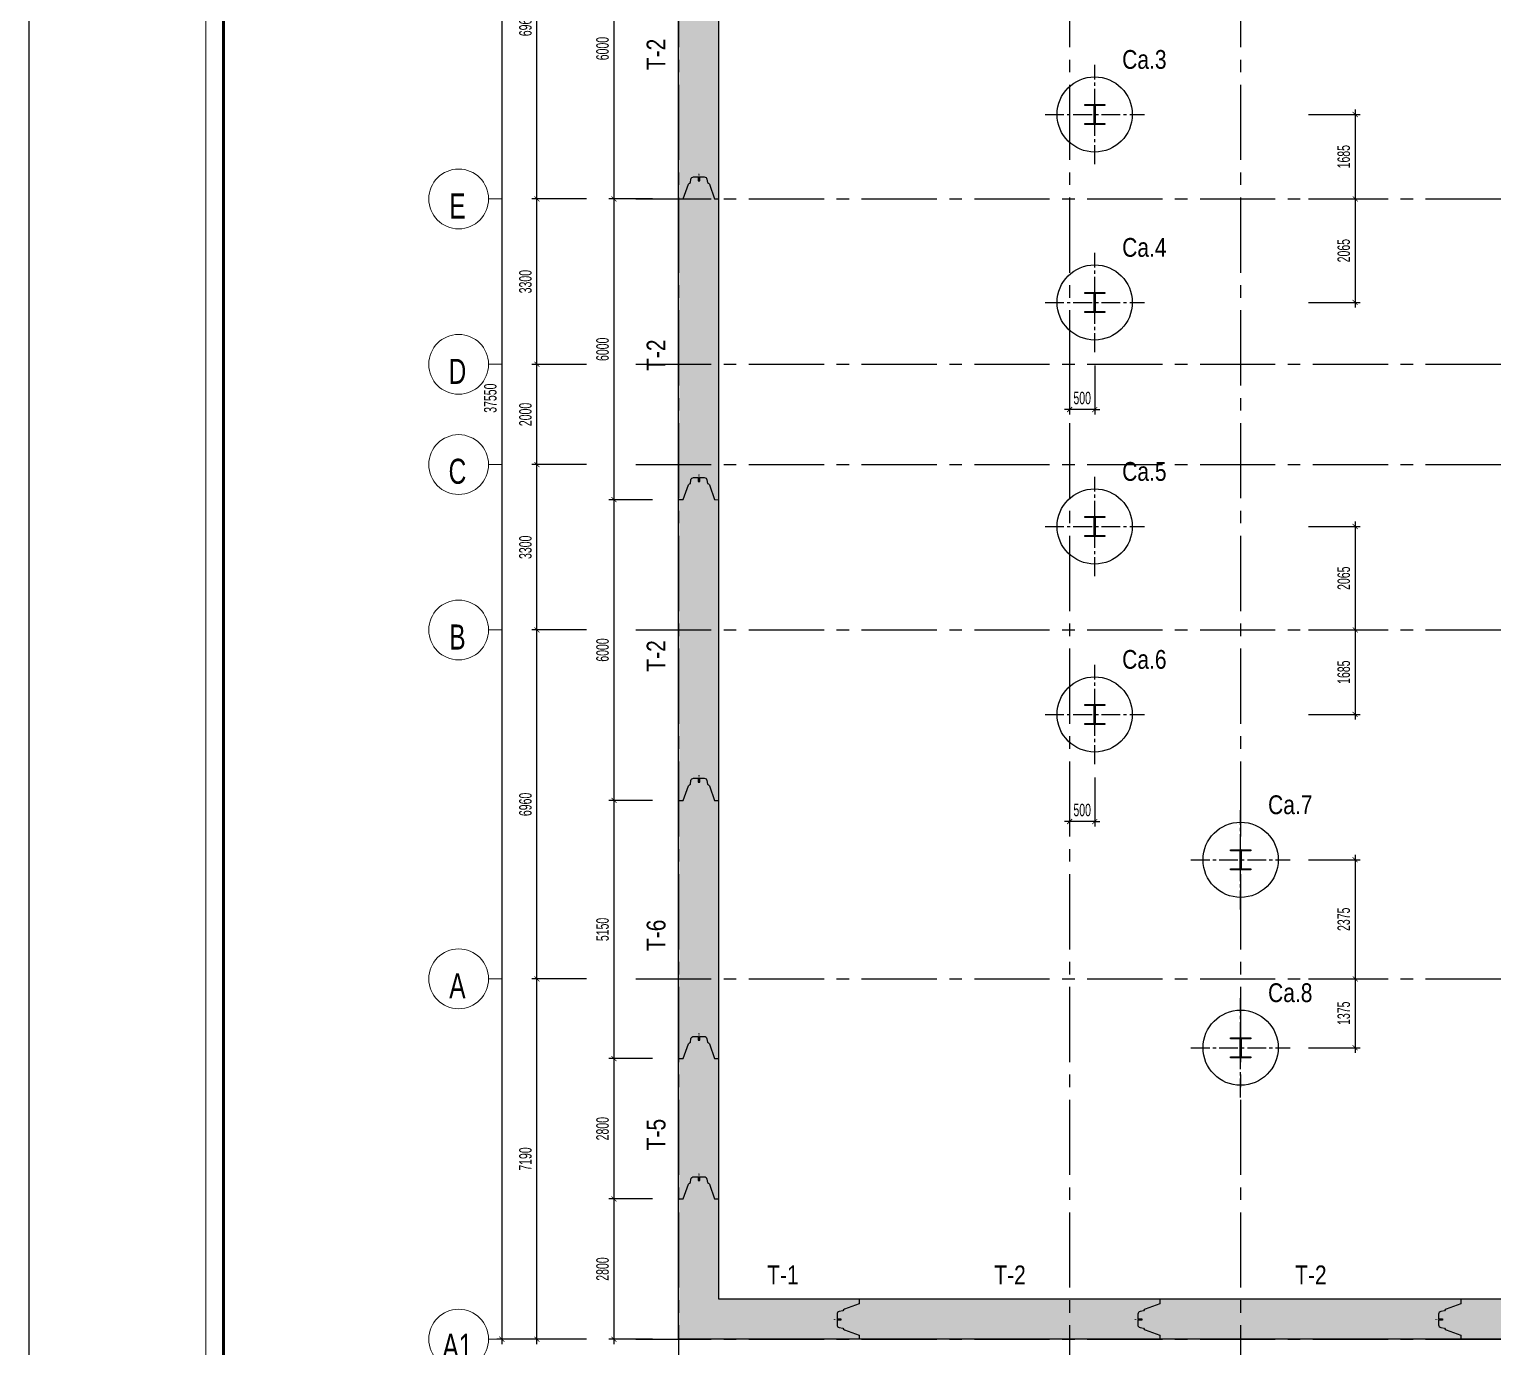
# Model space of a CAD drawing. Extents: x 71 to 1774126, y -14 to 415800.
# Drawn here: x 1549882 to 1579071, y 222511 to 248796 of the extents above; entities that cross this region are included whole.
import ezdxf

# ---------------------------------------------------------------- set-up
doc = ezdxf.new("R2010")
doc.units = 0
doc.header["$LTSCALE"] = 1000
doc.header["$MEASUREMENT"] = 0
doc.header["$PDMODE"] = 3
doc.linetypes.add('CENTER2', pattern=[1.125, 0.75, -0.125, 0.125, -0.125])
doc.layers.get('0').update_dxf_attribs({"linetype": 'CONTINUOUS'})
doc.layers.get('Defpoints').update_dxf_attribs({"linetype": 'CONTINUOUS'})
for name, color, linetype in [('10MIDTEXT', 3, 'CONTINUOUS'), ('CDC.01.AXIS', 160, 'CENTER2'), ('CDC.02.DIM', 1, 'CONTINUOUS'), ('CDC.03.BORDER', 3, 'CONTINUOUS'), ('CDC.05.STEEL', 4, 'CONTINUOUS'), ('CDC.06.TEXT', 2, 'CONTINUOUS'), ('CDC.10.HATCH', 9, 'CONTINUOUS'), ('CDC.16.BIGTEXT', 6, 'CONTINUOUS')]:
    doc.layers.add(name, color=color, linetype=linetype)
doc.layers.add('CDC-KHUNGTEN', color=7, linetype='CONTINUOUS', lineweight=20)
doc.layers.add('KCS_CHI', color=1, linetype='CONTINUOUS', lineweight=15)
doc.styles.add('ARIAL', font='arial.ttf', dxfattribs={"width": 0.6})
doc.dimstyles.new('100', dxfattribs={"dimscale": 100, "dimtxt": 2.5, "dimasz": 1, "dimexe": 1, "dimexo": 0, "dimgap": 1, "dimtad": 1, "dimdec": 0, "dimdsep": 46, "dimtxsty": 'ARIAL', "dimblk": 'ARCHTICK', "dimcen": 1, "dimdle": 1, "dimclrd": 1, "dimclre": 1, "dimclrt": 2, "dimadec": 0, "dimazin": 0, "dimtfac": 0.00072, "dimtdec": 0, "dimtix": 1, "dimtmove": 2, "dimatfit": 3, "dimldrblk": 'ARCHTICK', "dimfxl": 1, "dimtolj": 1, "dimarcsym": 0})

# ---------------------------------------------------------------- blocks, each defined once
blk = doc.blocks.new('_ARCHTICK')
at = {"color": 0, "linetype": 'ByBlock', "const_width": 0.15}
blk.add_lwpolyline([(-0.5, -0.5), (0.5, 0.5)], dxfattribs=at)
blk = doc.blocks.new('*D163')
at = {"layer": 'CDC.02.DIM', "color": 1, "lineweight": -2, "transparency": 16777216}
for p, q in [((1560999, 240111), (1559907, 240111)), ((1560007, 236711), (1560007, 240211)), ((1560999, 236811), (1559907, 236811))]:
    blk.add_line(p, q, dxfattribs=at)
at = {"layer": 'Defpoints', "color": 0, "transparency": 16777216}
for p in [(1560007, 240111), (1560999, 240111), (1560999, 236811)]:
    blk.add_point(p, dxfattribs=at)
at = {"layer": 'CDC.02.DIM', "color": 1, "lineweight": -2, "transparency": 16777216, "xscale": 100, "yscale": 100, "zscale": 100}
for p, rotation in [((1560007, 240111), 90), ((1560007, 236811), 270)]:
    blk.add_blockref('_ARCHTICK', p, dxfattribs=dict(at, rotation=rotation))
at = {"layer": 'CDC.02.DIM', "color": 2, "transparency": 16777216, "insert": (1559779, 238461), "char_height": 250, "attachment_point": 5, "rotation": 90, "style": 'ARIAL'}
blk.add_mtext('\\A1;3300', dxfattribs=at)
blk = doc.blocks.new('*D164')
at = {"layer": 'CDC.02.DIM', "color": 1, "lineweight": -2, "transparency": 16777216}
for p, q in [((1560999, 229851), (1559907, 229851)), ((1560007, 222561), (1560007, 229951)), ((1560999, 222661), (1559907, 222661))]:
    blk.add_line(p, q, dxfattribs=at)
at = {"layer": 'Defpoints', "color": 0, "transparency": 16777216}
for p in [(1560007, 229851), (1560999, 229851), (1560999, 222661)]:
    blk.add_point(p, dxfattribs=at)
at = {"layer": 'CDC.02.DIM', "color": 1, "lineweight": -2, "transparency": 16777216, "xscale": 100, "yscale": 100, "zscale": 100}
for p, rotation in [((1560007, 229851), 90), ((1560007, 222661), 270)]:
    blk.add_blockref('_ARCHTICK', p, dxfattribs=dict(at, rotation=rotation))
at = {"layer": 'CDC.02.DIM', "color": 2, "transparency": 16777216, "insert": (1559779, 226256), "char_height": 250, "attachment_point": 5, "rotation": 90, "style": 'ARIAL'}
blk.add_mtext('\\A1;7190', dxfattribs=at)
blk = doc.blocks.new('*D165')
at = {"layer": 'CDC.02.DIM', "color": 1, "lineweight": -2, "transparency": 16777216}
for p, q in [((1560999, 236811), (1559907, 236811)), ((1560007, 229751), (1560007, 236911)), ((1560999, 229851), (1559907, 229851))]:
    blk.add_line(p, q, dxfattribs=at)
at = {"layer": 'Defpoints', "color": 0, "transparency": 16777216}
for p in [(1560007, 236811), (1560999, 236811), (1560999, 229851)]:
    blk.add_point(p, dxfattribs=at)
at = {"layer": 'CDC.02.DIM', "color": 1, "lineweight": -2, "transparency": 16777216, "xscale": 100, "yscale": 100, "zscale": 100}
for p, rotation in [((1560007, 236811), 90), ((1560007, 229851), 270)]:
    blk.add_blockref('_ARCHTICK', p, dxfattribs=dict(at, rotation=rotation))
at = {"layer": 'CDC.02.DIM', "color": 2, "transparency": 16777216, "insert": (1559779, 233331), "char_height": 250, "attachment_point": 5, "rotation": 90, "style": 'ARIAL'}
blk.add_mtext('\\A1;6960', dxfattribs=at)
blk = doc.blocks.new('*D166')
at = {"layer": 'CDC.02.DIM', "color": 1, "lineweight": -2, "transparency": 16777216}
for p, q in [((1560999, 242111), (1559907, 242111)), ((1560007, 240011), (1560007, 242211)), ((1560999, 240111), (1559907, 240111))]:
    blk.add_line(p, q, dxfattribs=at)
at = {"layer": 'Defpoints', "color": 0, "transparency": 16777216}
for p in [(1560007, 242111), (1560999, 242111), (1560999, 240111)]:
    blk.add_point(p, dxfattribs=at)
at = {"layer": 'CDC.02.DIM', "color": 1, "lineweight": -2, "transparency": 16777216, "xscale": 100, "yscale": 100, "zscale": 100}
for p, rotation in [((1560007, 242111), 90), ((1560007, 240111), 270)]:
    blk.add_blockref('_ARCHTICK', p, dxfattribs=dict(at, rotation=rotation))
at = {"layer": 'CDC.02.DIM', "color": 2, "transparency": 16777216, "insert": (1559779, 241111), "char_height": 250, "attachment_point": 5, "rotation": 90, "style": 'ARIAL'}
blk.add_mtext('\\A1;2000', dxfattribs=at)
blk = doc.blocks.new('*D167')
at = {"layer": 'CDC.02.DIM', "color": 1, "lineweight": -2, "transparency": 16777216}
for p, q in [((1560007, 242011), (1560007, 245511)), ((1560999, 245411), (1559907, 245411)), ((1560999, 242111), (1559907, 242111))]:
    blk.add_line(p, q, dxfattribs=at)
at = {"layer": 'Defpoints', "color": 0, "transparency": 16777216}
for p in [(1560007, 245411), (1560999, 245411), (1560999, 242111)]:
    blk.add_point(p, dxfattribs=at)
at = {"layer": 'CDC.02.DIM', "color": 1, "lineweight": -2, "transparency": 16777216, "xscale": 100, "yscale": 100, "zscale": 100}
for p, rotation in [((1560007, 245411), 90), ((1560007, 242111), 270)]:
    blk.add_blockref('_ARCHTICK', p, dxfattribs=dict(at, rotation=rotation))
at = {"layer": 'CDC.02.DIM', "color": 2, "transparency": 16777216, "insert": (1559779, 243761), "char_height": 250, "attachment_point": 5, "rotation": 90, "style": 'ARIAL'}
blk.add_mtext('\\A1;3300', dxfattribs=at)
blk = doc.blocks.new('*D168')
at = {"layer": 'CDC.02.DIM', "color": 1, "lineweight": -2, "transparency": 16777216}
for p, q in [((1560999, 252371), (1559907, 252371)), ((1560007, 245311), (1560007, 252471)), ((1560999, 245411), (1559907, 245411))]:
    blk.add_line(p, q, dxfattribs=at)
at = {"layer": 'Defpoints', "color": 0, "transparency": 16777216}
for p in [(1560007, 252371), (1560999, 252371), (1560999, 245411)]:
    blk.add_point(p, dxfattribs=at)
at = {"layer": 'CDC.02.DIM', "color": 1, "lineweight": -2, "transparency": 16777216, "xscale": 100, "yscale": 100, "zscale": 100}
for p, rotation in [((1560007, 252371), 90), ((1560007, 245411), 270)]:
    blk.add_blockref('_ARCHTICK', p, dxfattribs=dict(at, rotation=rotation))
at = {"layer": 'CDC.02.DIM', "color": 2, "transparency": 16777216, "insert": (1559779, 248891), "char_height": 250, "attachment_point": 5, "rotation": 90, "style": 'ARIAL'}
blk.add_mtext('\\A1;6960', dxfattribs=at)
blk = doc.blocks.new('*D186')
at = {"layer": 'CDC.02.DIM', "color": 1, "lineweight": -2, "transparency": 16777216}
for p, q in [((1560999, 260211), (1559207, 260211)), ((1559307, 260311), (1559307, 222561)), ((1560999, 222661), (1559207, 222661))]:
    blk.add_line(p, q, dxfattribs=at)
at = {"layer": 'Defpoints', "color": 0, "transparency": 16777216}
for p in [(1560999, 260211), (1559307, 222661), (1560999, 222661)]:
    blk.add_point(p, dxfattribs=at)
at = {"layer": 'CDC.02.DIM', "color": 1, "lineweight": -2, "transparency": 16777216, "xscale": 100, "yscale": 100, "zscale": 100}
for p, rotation in [((1559307, 260211), 90), ((1559307, 222661), 270)]:
    blk.add_blockref('_ARCHTICK', p, dxfattribs=dict(at, rotation=rotation))
at = {"layer": 'CDC.02.DIM', "color": 2, "transparency": 16777216, "insert": (1559079, 241436), "char_height": 250, "attachment_point": 5, "rotation": 90, "style": 'ARIAL'}
blk.add_mtext('\\A1;37550', dxfattribs=at)
blk = doc.blocks.new('*D214')
at = {"layer": 'CDC.02.DIM', "color": 1, "lineweight": -2, "transparency": 16777216}
for p, q in [((1575400, 247096), (1576428, 247096)), ((1576328, 247196), (1576328, 245311)), ((1575400, 245411), (1576428, 245411))]:
    blk.add_line(p, q, dxfattribs=at)
at = {"layer": 'Defpoints', "color": 0, "transparency": 16777216}
for p in [(1575400, 247096), (1575400, 245411), (1576328, 245411)]:
    blk.add_point(p, dxfattribs=at)
at = {"layer": 'CDC.02.DIM', "color": 1, "lineweight": -2, "transparency": 16777216, "xscale": 100, "yscale": 100, "zscale": 100}
for p, rotation in [((1576328, 247096), 90), ((1576328, 245411), 270)]:
    blk.add_blockref('_ARCHTICK', p, dxfattribs=dict(at, rotation=rotation))
at = {"layer": 'CDC.02.DIM', "color": 2, "transparency": 16777216, "insert": (1576101, 246254), "char_height": 250, "attachment_point": 5, "rotation": 90, "style": 'ARIAL'}
blk.add_mtext('\\A1;1685', dxfattribs=at)
blk = doc.blocks.new('*D215')
at = {"layer": 'CDC.02.DIM', "color": 1, "lineweight": -2, "transparency": 16777216}
for p, q in [((1576328, 245511), (1576328, 243246)), ((1575400, 245411), (1576428, 245411)), ((1575400, 243346), (1576428, 243346))]:
    blk.add_line(p, q, dxfattribs=at)
at = {"layer": 'Defpoints', "color": 0, "transparency": 16777216}
for p in [(1575400, 245411), (1575400, 243346), (1576328, 243346)]:
    blk.add_point(p, dxfattribs=at)
at = {"layer": 'CDC.02.DIM', "color": 1, "lineweight": -2, "transparency": 16777216, "xscale": 100, "yscale": 100, "zscale": 100}
for p, rotation in [((1576328, 245411), 90), ((1576328, 243346), 270)]:
    blk.add_blockref('_ARCHTICK', p, dxfattribs=dict(at, rotation=rotation))
at = {"layer": 'CDC.02.DIM', "color": 2, "transparency": 16777216, "insert": (1576101, 244379), "char_height": 250, "attachment_point": 5, "rotation": 90, "style": 'ARIAL'}
blk.add_mtext('\\A1;2065', dxfattribs=at)
blk = doc.blocks.new('*D216')
at = {"layer": 'CDC.02.DIM', "color": 1, "lineweight": -2, "transparency": 16777216}
for p, q in [((1575400, 238876), (1576428, 238876)), ((1576328, 238976), (1576328, 236711)), ((1575400, 236811), (1576428, 236811))]:
    blk.add_line(p, q, dxfattribs=at)
at = {"layer": 'Defpoints', "color": 0, "transparency": 16777216}
for p in [(1575400, 238876), (1575400, 236811), (1576328, 236811)]:
    blk.add_point(p, dxfattribs=at)
at = {"layer": 'CDC.02.DIM', "color": 1, "lineweight": -2, "transparency": 16777216, "xscale": 100, "yscale": 100, "zscale": 100}
for p, rotation in [((1576328, 238876), 90), ((1576328, 236811), 270)]:
    blk.add_blockref('_ARCHTICK', p, dxfattribs=dict(at, rotation=rotation))
at = {"layer": 'CDC.02.DIM', "color": 2, "transparency": 16777216, "insert": (1576101, 237844), "char_height": 250, "attachment_point": 5, "rotation": 90, "style": 'ARIAL'}
blk.add_mtext('\\A1;2065', dxfattribs=at)
blk = doc.blocks.new('*D217')
at = {"layer": 'CDC.02.DIM', "color": 1, "lineweight": -2, "transparency": 16777216}
for p, q in [((1575400, 236811), (1576428, 236811)), ((1576328, 236911), (1576328, 235026)), ((1575400, 235126), (1576428, 235126))]:
    blk.add_line(p, q, dxfattribs=at)
at = {"layer": 'Defpoints', "color": 0, "transparency": 16777216}
for p in [(1575400, 236811), (1575400, 235126), (1576328, 235126)]:
    blk.add_point(p, dxfattribs=at)
at = {"layer": 'CDC.02.DIM', "color": 1, "lineweight": -2, "transparency": 16777216, "xscale": 100, "yscale": 100, "zscale": 100}
for p, rotation in [((1576328, 236811), 90), ((1576328, 235126), 270)]:
    blk.add_blockref('_ARCHTICK', p, dxfattribs=dict(at, rotation=rotation))
at = {"layer": 'CDC.02.DIM', "color": 2, "transparency": 16777216, "insert": (1576101, 235969), "char_height": 250, "attachment_point": 5, "rotation": 90, "style": 'ARIAL'}
blk.add_mtext('\\A1;1685', dxfattribs=at)
blk = doc.blocks.new('*D218')
at = {"layer": 'CDC.02.DIM', "color": 1, "lineweight": -2, "transparency": 16777216}
for p, q in [((1575400, 232226), (1576428, 232226)), ((1576328, 232326), (1576328, 229751)), ((1575400, 229851), (1576428, 229851))]:
    blk.add_line(p, q, dxfattribs=at)
at = {"layer": 'Defpoints', "color": 0, "transparency": 16777216}
for p in [(1575400, 232226), (1575400, 229851), (1576328, 229851)]:
    blk.add_point(p, dxfattribs=at)
at = {"layer": 'CDC.02.DIM', "color": 1, "lineweight": -2, "transparency": 16777216, "xscale": 100, "yscale": 100, "zscale": 100}
for p, rotation in [((1576328, 232226), 90), ((1576328, 229851), 270)]:
    blk.add_blockref('_ARCHTICK', p, dxfattribs=dict(at, rotation=rotation))
at = {"layer": 'CDC.02.DIM', "color": 2, "transparency": 16777216, "insert": (1576101, 231039), "char_height": 250, "attachment_point": 5, "rotation": 90, "style": 'ARIAL'}
blk.add_mtext('\\A1;2375', dxfattribs=at)
blk = doc.blocks.new('*D219')
at = {"layer": 'CDC.02.DIM', "color": 1, "lineweight": -2, "transparency": 16777216}
for p, q in [((1575400, 229851), (1576428, 229851)), ((1576328, 229951), (1576328, 228376)), ((1575400, 228476), (1576428, 228476))]:
    blk.add_line(p, q, dxfattribs=at)
at = {"layer": 'Defpoints', "color": 0, "transparency": 16777216}
for p in [(1575400, 229851), (1575400, 228476), (1576328, 228476)]:
    blk.add_point(p, dxfattribs=at)
at = {"layer": 'CDC.02.DIM', "color": 1, "lineweight": -2, "transparency": 16777216, "xscale": 100, "yscale": 100, "zscale": 100}
for p, rotation in [((1576328, 229851), 90), ((1576328, 228476), 270)]:
    blk.add_blockref('_ARCHTICK', p, dxfattribs=dict(at, rotation=rotation))
at = {"layer": 'CDC.02.DIM', "color": 2, "transparency": 16777216, "insert": (1576101, 229164), "char_height": 250, "attachment_point": 5, "rotation": 90, "style": 'ARIAL'}
blk.add_mtext('\\A1;1375', dxfattribs=at)
blk = doc.blocks.new('*D244')
at = {"layer": 'CDC.02.DIM', "color": 1, "lineweight": -2, "transparency": 16777216}
for p, q in [((1570633, 233870), (1570633, 232890)), ((1571133, 233870), (1571133, 232890)), ((1570633, 232990), (1570533, 232990)), ((1571133, 232990), (1570633, 232990)), ((1571133, 232990), (1571233, 232990))]:
    blk.add_line(p, q, dxfattribs=at)
at = {"layer": 'Defpoints', "color": 0, "transparency": 16777216}
for p in [(1570633, 233870), (1571133, 233870), (1570633, 232990)]:
    blk.add_point(p, dxfattribs=at)
at = {"layer": 'CDC.02.DIM', "color": 1, "lineweight": -2, "transparency": 16777216, "xscale": 100, "yscale": 100, "zscale": 100}
blk.add_blockref('_ARCHTICK', (1570633, 232990), dxfattribs=at)
at = {"layer": 'CDC.02.DIM', "color": 1, "lineweight": -2, "transparency": 16777216, "xscale": 100, "yscale": 100, "zscale": 100, "rotation": 180}
blk.add_blockref('_ARCHTICK', (1571133, 232990), dxfattribs=at)
at = {"layer": 'CDC.02.DIM', "color": 2, "transparency": 16777216, "insert": (1570883, 233218), "char_height": 250, "attachment_point": 5, "style": 'ARIAL'}
blk.add_mtext('\\A1;500', dxfattribs=at)
blk = doc.blocks.new('*D258')
at = {"layer": 'CDC.02.DIM', "color": 1, "lineweight": -2, "transparency": 16777216}
for p, q in [((1570633, 242090), (1570633, 241110)), ((1571133, 242090), (1571133, 241110)), ((1570633, 241210), (1570533, 241210)), ((1571133, 241210), (1570633, 241210)), ((1571133, 241210), (1571233, 241210))]:
    blk.add_line(p, q, dxfattribs=at)
at = {"layer": 'Defpoints', "color": 0, "transparency": 16777216}
for p in [(1570633, 242090), (1571133, 242090), (1570633, 241210)]:
    blk.add_point(p, dxfattribs=at)
at = {"layer": 'CDC.02.DIM', "color": 1, "lineweight": -2, "transparency": 16777216, "xscale": 100, "yscale": 100, "zscale": 100}
blk.add_blockref('_ARCHTICK', (1570633, 241210), dxfattribs=at)
at = {"layer": 'CDC.02.DIM', "color": 1, "lineweight": -2, "transparency": 16777216, "xscale": 100, "yscale": 100, "zscale": 100, "rotation": 180}
blk.add_blockref('_ARCHTICK', (1571133, 241210), dxfattribs=at)
at = {"layer": 'CDC.02.DIM', "color": 2, "transparency": 16777216, "insert": (1570883, 241438), "char_height": 250, "attachment_point": 5, "style": 'ARIAL'}
blk.add_mtext('\\A1;500', dxfattribs=at)
blk = doc.blocks.new('*D281')
at = {"layer": 'CDC.02.DIM', "color": 1, "lineweight": -2, "transparency": 16777216}
for p, q in [((1562312, 251411), (1561444, 251411)), ((1561544, 251511), (1561544, 245311)), ((1562312, 245411), (1561444, 245411))]:
    blk.add_line(p, q, dxfattribs=at)
at = {"layer": 'Defpoints', "color": 0, "transparency": 16777216}
for p in [(1562312, 251411), (1561544, 245411), (1562312, 245411)]:
    blk.add_point(p, dxfattribs=at)
at = {"layer": 'CDC.02.DIM', "color": 1, "lineweight": -2, "transparency": 16777216, "xscale": 100, "yscale": 100, "zscale": 100}
for p, rotation in [((1561544, 251411), 90), ((1561544, 245411), 270)]:
    blk.add_blockref('_ARCHTICK', p, dxfattribs=dict(at, rotation=rotation))
at = {"layer": 'CDC.02.DIM', "color": 2, "transparency": 16777216, "insert": (1561317, 248411), "char_height": 250, "attachment_point": 5, "rotation": 90, "style": 'ARIAL'}
blk.add_mtext('\\A1;6000', dxfattribs=at)
blk = doc.blocks.new('*D282')
at = {"layer": 'CDC.02.DIM', "color": 1, "lineweight": -2, "transparency": 16777216}
for p, q in [((1561544, 245511), (1561544, 239311)), ((1562312, 245411), (1561444, 245411)), ((1562312, 239411), (1561444, 239411))]:
    blk.add_line(p, q, dxfattribs=at)
at = {"layer": 'Defpoints', "color": 0, "transparency": 16777216}
for p in [(1562312, 245411), (1561544, 239411), (1562312, 239411)]:
    blk.add_point(p, dxfattribs=at)
at = {"layer": 'CDC.02.DIM', "color": 1, "lineweight": -2, "transparency": 16777216, "xscale": 100, "yscale": 100, "zscale": 100}
for p, rotation in [((1561544, 245411), 90), ((1561544, 239411), 270)]:
    blk.add_blockref('_ARCHTICK', p, dxfattribs=dict(at, rotation=rotation))
at = {"layer": 'CDC.02.DIM', "color": 2, "transparency": 16777216, "insert": (1561317, 242411), "char_height": 250, "attachment_point": 5, "rotation": 90, "style": 'ARIAL'}
blk.add_mtext('\\A1;6000', dxfattribs=at)
blk = doc.blocks.new('*D283')
at = {"layer": 'CDC.02.DIM', "color": 1, "lineweight": -2, "transparency": 16777216}
for p, q in [((1562312, 239411), (1561444, 239411)), ((1561544, 239511), (1561544, 233311)), ((1562312, 233411), (1561444, 233411))]:
    blk.add_line(p, q, dxfattribs=at)
at = {"layer": 'Defpoints', "color": 0, "transparency": 16777216}
for p in [(1562312, 239411), (1561544, 233411), (1562312, 233411)]:
    blk.add_point(p, dxfattribs=at)
at = {"layer": 'CDC.02.DIM', "color": 1, "lineweight": -2, "transparency": 16777216, "xscale": 100, "yscale": 100, "zscale": 100}
for p, rotation in [((1561544, 239411), 90), ((1561544, 233411), 270)]:
    blk.add_blockref('_ARCHTICK', p, dxfattribs=dict(at, rotation=rotation))
at = {"layer": 'CDC.02.DIM', "color": 2, "transparency": 16777216, "insert": (1561317, 236411), "char_height": 250, "attachment_point": 5, "rotation": 90, "style": 'ARIAL'}
blk.add_mtext('\\A1;6000', dxfattribs=at)
blk = doc.blocks.new('*D284')
at = {"layer": 'CDC.02.DIM', "color": 1, "lineweight": -2, "transparency": 16777216}
for p, q in [((1562312, 233411), (1561444, 233411)), ((1561544, 233511), (1561544, 228161)), ((1562312, 228261), (1561444, 228261))]:
    blk.add_line(p, q, dxfattribs=at)
at = {"layer": 'Defpoints', "color": 0, "transparency": 16777216}
for p in [(1562312, 233411), (1561544, 228261), (1562312, 228261)]:
    blk.add_point(p, dxfattribs=at)
at = {"layer": 'CDC.02.DIM', "color": 1, "lineweight": -2, "transparency": 16777216, "xscale": 100, "yscale": 100, "zscale": 100}
for p, rotation in [((1561544, 233411), 90), ((1561544, 228261), 270)]:
    blk.add_blockref('_ARCHTICK', p, dxfattribs=dict(at, rotation=rotation))
at = {"layer": 'CDC.02.DIM', "color": 2, "transparency": 16777216, "insert": (1561317, 230836), "char_height": 250, "attachment_point": 5, "rotation": 90, "style": 'ARIAL'}
blk.add_mtext('\\A1;5150', dxfattribs=at)
blk = doc.blocks.new('*D285')
at = {"layer": 'CDC.02.DIM', "color": 1, "lineweight": -2, "transparency": 16777216}
for p, q in [((1562312, 228261), (1561444, 228261)), ((1561544, 228361), (1561544, 225361)), ((1562312, 225461), (1561444, 225461))]:
    blk.add_line(p, q, dxfattribs=at)
at = {"layer": 'Defpoints', "color": 0, "transparency": 16777216}
for p in [(1562312, 228261), (1561544, 225461), (1562312, 225461)]:
    blk.add_point(p, dxfattribs=at)
at = {"layer": 'CDC.02.DIM', "color": 1, "lineweight": -2, "transparency": 16777216, "xscale": 100, "yscale": 100, "zscale": 100}
for p, rotation in [((1561544, 228261), 90), ((1561544, 225461), 270)]:
    blk.add_blockref('_ARCHTICK', p, dxfattribs=dict(at, rotation=rotation))
at = {"layer": 'CDC.02.DIM', "color": 2, "transparency": 16777216, "insert": (1561317, 226861), "char_height": 250, "attachment_point": 5, "rotation": 90, "style": 'ARIAL'}
blk.add_mtext('\\A1;2800', dxfattribs=at)
blk = doc.blocks.new('*D286')
at = {"layer": 'CDC.02.DIM', "color": 1, "lineweight": -2, "transparency": 16777216}
for p, q in [((1562312, 225461), (1561444, 225461)), ((1561544, 225561), (1561544, 222561)), ((1562312, 222661), (1561444, 222661))]:
    blk.add_line(p, q, dxfattribs=at)
at = {"layer": 'Defpoints', "color": 0, "transparency": 16777216}
for p in [(1562312, 225461), (1561544, 222661), (1562312, 222661)]:
    blk.add_point(p, dxfattribs=at)
at = {"layer": 'CDC.02.DIM', "color": 1, "lineweight": -2, "transparency": 16777216, "xscale": 100, "yscale": 100, "zscale": 100}
for p, rotation in [((1561544, 225461), 90), ((1561544, 222661), 270)]:
    blk.add_blockref('_ARCHTICK', p, dxfattribs=dict(at, rotation=rotation))
at = {"layer": 'CDC.02.DIM', "color": 2, "transparency": 16777216, "insert": (1561317, 224061), "char_height": 250, "attachment_point": 5, "rotation": 90, "style": 'ARIAL'}
blk.add_mtext('\\A1;2800', dxfattribs=at)
blk = doc.blocks.new('TV')
at = {"layer": 'CDC.05.STEEL'}
blk.add_lwpolyline([(1570016, 184770), (1570016, 184676), (1570308, 184570, -0.192509), (1570341, 184535), (1570411, 184523, -0.367428), (1570456, 184470), (1570456, 184378), (1570379, 184378), (1570379, 184348), (1570456, 184348), (1570456, 184257, -0.367428), (1570411, 184204), (1570341, 184192, -0.192509), (1570308, 184157), (1570016, 184051), (1570015, 183970)], format="xyb", dxfattribs=at)
at = {"layer": 'CDC.05.STEEL', "const_width": 11.5}
for points in [[(1570396, 184370, 1), (1570396, 184358, 1)], [(1570510, 184370, -1), (1570510, 184358, -1)]]:
    blk.add_lwpolyline(points, format="xyb", close=True, dxfattribs=at)
at = {"layer": 'CDC.05.STEEL', "const_width": 10}
blk.add_lwpolyline([(1570502, 184364), (1570396, 184364)], dxfattribs=at)
blk = doc.blocks.new('KINGPOST')
at = {"layer": 'CDC.05.STEEL', "color": 4}
for p, q in [((1656675, 236723, 0), (1656675, 236744, 0)), ((1656675, 236744, 0), (1657075, 236744, 0)), ((1656865, 236723, 0), (1656675, 236723, 0)), ((1656865, 236364, 0), (1656865, 236723, 0)), ((1657075, 236723, 0), (1656884, 236723, 0)), ((1656884, 236723, 0), (1656884, 236364, 0)), ((1657075, 236744, 0), (1657075, 236723, 0)), ((1656675, 236344, 0), (1656675, 236364, 0)), ((1656675, 236364, 0), (1656865, 236364, 0)), ((1657075, 236344, 0), (1656675, 236344, 0)), ((1656884, 236364, 0), (1657075, 236364, 0)), ((1657075, 236364, 0), (1657075, 236344, 0))]:
    blk.add_line(p, q, dxfattribs=at)
blk = doc.blocks.new('KHUNG TEN')
at = {"layer": 'CDC-KHUNGTEN', "color": 8}
blk.add_lwpolyline([(75096, 1100), (83000, 1100), (83000, 58300), (3000, 58300), (3000, 1100), (75096, 1100)], dxfattribs=at)
at = {"layer": 'CDC-KHUNGTEN', "color": 255, "lineweight": 60}
blk.add_lwpolyline([(74900, 1400), (74900, 58000), (3300, 58000), (3300, 1400), (74900, 1400)], close=True, dxfattribs=at)
at = {"layer": 'Defpoints', "color": 1, "ltscale": 0.2}
blk.add_lwpolyline([(0, 0), (0, 59400), (84100, 59400), (84100, 0), (0, 0)], close=True, dxfattribs=at)

msp = doc.modelspace()

# ---------------------------------------------------------------- hatches: boundary and pattern name
at = {"layer": 'CDC.10.HATCH'}
h = msp.add_hatch(dxfattribs=at)
h.set_pattern_fill('CHAU-01', color=256, scale=100, style=0, pattern_type=2)
h.set_pattern_definition([(50, (0, 73428.8), (717.26018, -62.75213), [75, -825]), (355, (0, 73428.8), (-138.75133, 752.19213), [60, -660]), (100.4514, (59.8, 73423.6), (578.50938, 689.43954), [63.7402, -701.1421]), (46.1842, (0, 73628.8), (1067.24105, -165.519), [112.5, -1237.5]), (96.6356, (88.9, 73615), (934.6627, 974.1179), [95.6103, -1051.713]), (351.1842, (0, 73628.8), (934.66195, 974.1186), [90, -990]), (21, (100, 73578.8), (596.90705, -402.6189), [75, -825]), (326, (100, 73578.8), (243.31533, 725.15005), [60, -660]), (71.4514, (149.74, 73545.25), (840.22263, 322.5305), [63.7402, -701.1421]), (37.5, (0, 73428.8), (12.159855, 332.893854), [0, -652, 0, -670, 0, -662.5]), (7.5, (0, 73428.8), (263.06954, 394.41171), [0, -382, 0, -637, 0, -252.5]), (327.5, (-223, 73428.8), (533.822436, -22.55487), [0, -250, 0, -780, 0, -1035]), (317.5, (-323, 73428.8), (583.18617, 100.10498), [0, -325, 0, -518, 0, -735]), (45, (0, 73428.8), (-300.52038, 300.52038), []), (45, (0, 73551.3), (-300.52038, 300.52038), [])])
h.paths.add_polyline_path([(1626193.1, 260211.4), (1562833.1, 260211.4), (1562833.1, 222661.4), (1621724.5, 222661.4), (1626193.1, 227130)])
h.paths.add_polyline_path([(1625393.1, 259411.4), (1625393.1, 227461.4), (1621393.1, 223461.4), (1563633.1, 223461.4), (1563633.1, 259411.4)], flags=16)

# ---------------------------------------------------------------- linework, layer by layer
at = {"layer": 'CDC.01.AXIS', "ltscale": 2}
for p, q in [((1562833.1, 261189.4), (1562833.1, 221747.4)), ((1570633.1, 261189.4), (1570633.1, 221747.4)), ((1574043.1, 261189.4), (1574043.1, 221747.4)), ((1561983.4, 245411.4), (1626948.1, 245411.4)), ((1561983.4, 242111.4), (1626948.1, 242111.4)), ((1561983.4, 240111.4), (1626948.1, 240111.4)), ((1561983.4, 236811.4), (1626948.1, 236811.4)), ((1561983.4, 229851.4), (1626948.1, 229851.4)), ((1561983.4, 222661.4), (1626948.1, 222661.4))]:
    msp.add_line(p, q, dxfattribs=at)
at = {"layer": 'CDC.01.AXIS', "color": 251, "ltscale": 0.5}
for p, q in [((1571133.1, 246106.4), (1571133.1, 248086.4)), ((1570143.1, 247096.4), (1572123.1, 247096.4)), ((1571133.1, 242356.4), (1571133.1, 244336.4)), ((1570143.1, 243346.4), (1572123.1, 243346.4)), ((1571133.1, 237886.4), (1571133.1, 239866.4)), ((1570143.1, 238876.4), (1572123.1, 238876.4)), ((1571133.1, 234136.4), (1571133.1, 236116.4)), ((1570143.1, 235126.4), (1572123.1, 235126.4)), ((1574043.1, 231236.4), (1574043.1, 233216.4)), ((1573053.1, 232226.4), (1575033.1, 232226.4)), ((1574043.1, 227486.4), (1574043.1, 229466.4)), ((1573053.1, 228476.4), (1575033.1, 228476.4))]:
    msp.add_line(p, q, dxfattribs=at)
at = {"layer": 'CDC.03.BORDER', "ltscale": 1.5}
for centre in [(1571133.1, 247096.4), (1571133.1, 243346.4), (1571133.1, 238876.4), (1571133.1, 235126.4), (1574043.1, 232226.4), (1574043.1, 228476.4)]:
    msp.add_circle(centre, 750, dxfattribs=at)
at = {"layer": 'CDC.05.STEEL'}
for points in [[(1562833.1, 222661.4), (1562833.1, 260211.4), (1626193.1, 260211.4), (1626193.1, 227130), (1621724.5, 222661.4)], [(1563633.1, 223461.4), (1563633.1, 259411.4), (1625393.1, 259411.4), (1625393.1, 227461.4), (1621393.1, 223461.4)]]:
    msp.add_lwpolyline(points, close=True, dxfattribs=at)
at = {"layer": 'KCS_CHI'}
for p, q in [((1559306.9, 245411.4), (1559043.4, 245411.4)), ((1559306.9, 242111.4), (1559043.4, 242111.4)), ((1559306.9, 240111.4), (1559043.4, 240111.4)), ((1559306.9, 236811.4), (1559043.4, 236811.4)), ((1559306.9, 229851.4), (1559043.4, 229851.4)), ((1559306.9, 222661.4), (1559043.4, 222661.4))]:
    msp.add_line(p, q, dxfattribs=at)
for centre in [(1558446.8, 245411.4), (1558446.8, 242111.4), (1558446.8, 240111.4), (1558446.8, 236811.4), (1558446.8, 229851.4), (1558446.8, 222661.4)]:
    msp.add_circle(centre, 596.6, dxfattribs=at)

# ---------------------------------------------------------------- block references
at = {"layer": 'CDC.05.STEEL'}
for p in [(-85741.5, 10552.6, 0), (-85741.5, 6802.6, 0), (-85741.5, 2332.6, 0), (-85741.5, -1417.4, 0), (-82831.5, -4317.4, 0), (-82831.5, -8067.4, 0)]:
    msp.add_blockref('KINGPOST', p, dxfattribs=at)
for p, rotation in [((1747603.4, -1324604.2), 90), ((1747603.4, -1330604.2), 90), ((1747603.4, -1336604.2), 90), ((1747603.4, -1341754.2), 90), ((1748033.4, -1344503.6), 90.01569041214313)]:
    msp.add_blockref('TV', p, dxfattribs=dict(at, rotation=rotation))
at = {"layer": 'CDC.05.STEEL', "xscale": -1, "rotation": 359.984309594527}
for p in [(3136398.2, 38261.1), (3142398.2, 38261.1), (3148398.2, 38261.1)]:
    msp.add_blockref('TV', p, dxfattribs=at)
at = {"layer": 'CDC.06.TEXT', "xscale": 1.173810693645805, "yscale": 1.173810693645805, "zscale": 1.173810693645805}
msp.add_blockref('KHUNG TEN', (1549882.2, 199218.5), dxfattribs=at)

# ---------------------------------------------------------------- texts
at = {"layer": '10MIDTEXT', "color": 6, "style": 'ARIAL', "width": 0.8}
for s, p in [('T-2', (1562571.4, 247978.9)), ('T-2', (1562571.4, 241978.9)), ('T-2', (1562571.4, 235978.9)), ('T-6', (1562571.4, 230403.9)), ('T-5', (1562571.4, 226428.9))]:
    msp.add_text(s, height=375, rotation=90, dxfattribs=at).set_placement(p)
for s, p in [('Ca.3', (1571680.4, 248006.9)), ('Ca.4', (1571680.4, 244256.9)), ('Ca.5', (1571680.4, 239786.9)), ('Ca.6', (1571680.4, 236036.9)), ('Ca.7', (1574590.4, 233136.9)), ('Ca.8', (1574590.4, 229386.9)), ('T-1', (1564598.6, 223756.6)), ('T-2', (1569129.5, 223756.6)), ('T-2', (1575129.5, 223756.6))]:
    msp.add_text(s, height=375, dxfattribs=at).set_placement(p)
at = {"layer": 'CDC.16.BIGTEXT', "char_height": 500, "width": 464.64, "attachment_point": 8, "line_spacing_factor": 0.938532}
for s, insert in [('{\\fArial|b0|i0|c0|p34;\\W0.7;E}', (1558421.6, 245020.7)), ('{\\fArial|b0|i0|c0|p34;\\W0.7;D}', (1558421.6, 241720.7)), ('{\\fArial|b0|i0|c0|p34;\\W0.7;C}', (1558421.6, 239720.7)), ('{\\fArial|b0|i0|c0|p34;\\W0.7;B}', (1558421.6, 236420.7)), ('{\\fArial|b0|i0|c0|p34;\\W0.7;A}', (1558421.6, 229460.7)), ('{\\fArial|b0|i0|c0|p34;\\W0.7;A1}', (1558421.6, 222270.7))]:
    msp.add_mtext(s, dxfattribs=dict(at, insert=insert))

# ---------------------------------------------------------------- dimensions: what is measured, and where the dimension line sits
at = {"layer": 'CDC.02.DIM'}
for base, p1, p2, picture, middle in [((1559306.9, 222661.4), (1560999.4, 260211.4), (1560999.4, 222661.4), '*D186', (1559079.2, 241436.4)), ((1560006.9, 252371.4), (1560999.4, 245411.4), (1560999.4, 252371.4), '*D168', (1559779.3, 248891.4)), ((1560006.9, 245411.4), (1560999.4, 242111.4), (1560999.4, 245411.4), '*D167', (1559779.2, 243761.4)), ((1560006.9, 242111.4), (1560999.4, 240111.4), (1560999.4, 242111.4), '*D166', (1559779.3, 241111.4)), ((1560006.9, 240111.4), (1560999.4, 236811.4), (1560999.4, 240111.4), '*D163', (1559779.2, 238461.4)), ((1560006.9, 236811.4), (1560999.4, 229851.4), (1560999.4, 236811.4), '*D165', (1559779.3, 233331.4)), ((1560006.9, 229851.4), (1560999.4, 222661.4), (1560999.4, 229851.4), '*D164', (1559779.3, 226256.4))]:
    dim = msp.add_linear_dim(base=base, p1=p1, p2=p2, angle=90, dimstyle='100', dxfattribs=at)
    dim.commit()
    dim.dimension.update_dxf_attribs({"geometry": picture, "text_midpoint": middle})
for base, p1, p2, picture, middle in [((1561544.2, 245411.4), (1562311.8, 251411.4), (1562311.8, 245411.4), '*D281', (1561316.6, 248411.4)), ((1576328.3, 245411.4), (1575400.4, 247096.4), (1575400.4, 245411.4), '*D214', (1576100.7, 246253.9)), ((1561544.2, 239411.4), (1562311.8, 245411.4), (1562311.8, 239411.4), '*D282', (1561316.6, 242411.4)), ((1576328.3, 243346.4), (1575400.4, 245411.4), (1575400.4, 243346.4), '*D215', (1576100.7, 244378.9)), ((1561544.2, 233411.4), (1562311.8, 239411.4), (1562311.8, 233411.4), '*D283', (1561316.6, 236411.4)), ((1576328.3, 236811.4), (1575400.4, 238876.4), (1575400.4, 236811.4), '*D216', (1576100.7, 237843.9)), ((1576328.3, 235126.4), (1575400.4, 236811.4), (1575400.4, 235126.4), '*D217', (1576100.7, 235968.9)), ((1561544.2, 228261.4), (1562311.8, 233411.4), (1562311.8, 228261.4), '*D284', (1561316.6, 230836.4)), ((1576328.3, 229851.4), (1575400.4, 232226.4), (1575400.4, 229851.4), '*D218', (1576100.6, 231038.9)), ((1576328.3, 228476.4), (1575400.4, 229851.4), (1575400.4, 228476.4), '*D219', (1576100.6, 229163.9)), ((1561544.2, 225461.4), (1562311.8, 228261.4), (1562311.8, 225461.4), '*D285', (1561316.6, 226861.4)), ((1561544.2, 222661.4), (1562311.8, 225461.4), (1562311.8, 222661.4), '*D286', (1561316.6, 224061.4))]:
    dim = msp.add_linear_dim(base=base, p1=p1, p2=p2, angle=90, dimstyle='100', override={"dimarcsym": 1}, dxfattribs=at)
    dim.commit()
    dim.dimension.update_dxf_attribs({"geometry": picture, "text_midpoint": middle})
for base, p1, p2, picture, middle in [((1570633.1, 241210.4), (1571133.1, 242089.7), (1570633.1, 242089.7), '*D258', (1570883.1, 241438)), ((1570633.1, 232990.4), (1571133.1, 233869.7), (1570633.1, 233869.7), '*D244', (1570883.1, 233218))]:
    dim = msp.add_linear_dim(base=base, p1=p1, p2=p2, dimstyle='100', override={"dimarcsym": 1}, dxfattribs=at)
    dim.commit()
    dim.dimension.update_dxf_attribs({"geometry": picture, "text_midpoint": middle})

doc.saveas('drawing.dxf')
